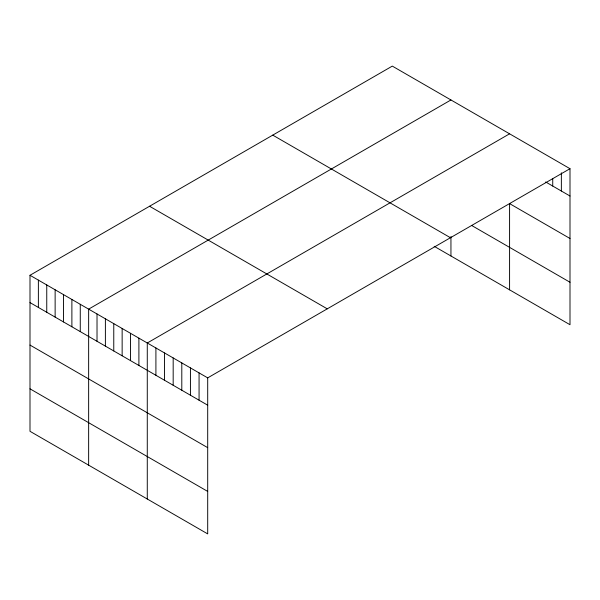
<?xml version="1.0" encoding="UTF-8"?>
<svg xmlns="http://www.w3.org/2000/svg" width="600" height="600" viewBox="0 0 600 600"><rect width="100%" height="100%" fill="white"/><g stroke="black" fill="none" stroke-linecap="round" stroke-linejoin="round"><path stroke-width="0.9" d="M570 168.697L207.697 377.873L207.697 533.895L30 431.303L30 275.28L392.303 66.105L570 168.697L570 324.72L434.19 246.315M450.945 99.96L88.642 309.135L88.642 465.158M509.58 133.815L147.278 342.99L147.278 499.013M545.678 181.972L570 196.013M570 238.493L509.58 203.61L509.58 289.845M471.502 225.382L570 282.248M272.745 135.127L450.442 237.72M149.558 206.25L327.255 308.843M30 275.28L207.697 377.873M30 302.595L207.697 405.188M30 345.075L207.697 447.66M30 388.83L207.697 491.423M561.368 172.815L561.368 191.032M552.735 178.762L552.735 186.053M450.945 236.52L450.945 255.99M199.065 372.885L199.065 400.207M190.433 367.905L190.433 395.228M181.8 362.918L181.8 390.24M173.175 357.938L173.175 385.26M164.542 352.95L164.542 380.272M155.91 347.97L155.91 375.293M138.9 338.153L138.9 365.475M130.523 333.315L130.523 360.638M122.145 328.478L122.145 355.8M113.767 323.64L113.767 350.962M105.39 318.803L105.39 346.125M97.02 313.972L97.02 341.288M80.265 304.298L80.265 331.62M71.887 299.46L71.887 326.782M63.51 294.623L63.51 321.945M55.133 289.785L55.133 317.108M46.755 284.947L46.755 312.27M38.377 280.11L38.377 307.433"/></g></svg>
